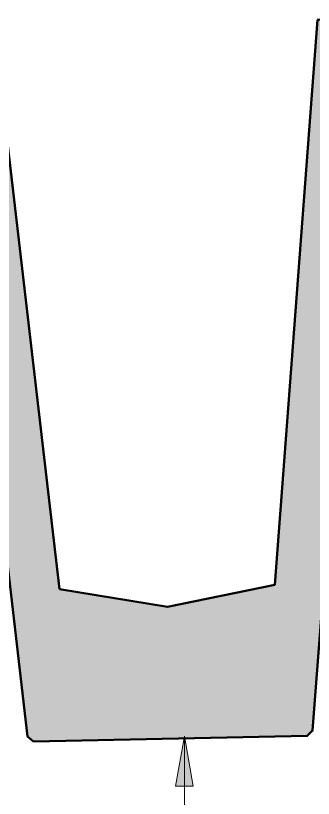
# Model space of a CAD drawing. Header units: metres. Extents: x -353 to -169, y 1 to 28.
# Drawn here: x -233.645 to -232.9, y 19.747 to 21.705 of the extents above; entities that cross this region are included whole.
import ezdxf

# ---------------------------------------------------------------- set-up
doc = ezdxf.new("R2010")
doc.units = ezdxf.units.M
doc.layers.add('G-ANNO-TEXT', color=7, linetype='Continuous', lineweight=9)
doc.layers.add('S-BEAM', color=7, linetype='Continuous', lineweight=50)

# ---------------------------------------------------------------- blocks, each defined once
blk = doc.blocks.new('06_SFR_GCT_Girder_SuperT_BR08Edge_CS - Super T - 1815-6267993-DRG-2873022 - SECTION 1')
at = {"layer": 'S-BEAM', "true_color": 0xc8c8c8}
blk.add_hatch(color=9, dxfattribs=at).paths.add_polyline_path([(-1127.1373, 19.8894), (-1126.4531, 19.9038), (-1126.439, 19.9171), (-1126.3148, 21.557), (-1126.2148, 21.6341), (-1125.8255, 21.6423), (-1125.8274, 21.7323), (-1126.4016, 21.7202), (-1126.4016, 21.6952), (-1126.4265, 21.6947), (-1126.5335, 20.2818), (-1126.8019, 20.2265), (-1127.0724, 20.2705), (-1127.2366, 21.6777), (-1127.262, 21.6777), (-1127.2625, 21.7022), (-1127.8368, 21.6902), (-1127.835, 21.6002), (-1127.4457, 21.6084), (-1127.3426, 21.5355), (-1127.152, 19.9021)])
at = {"layer": 'S-BEAM'}
for p, q in [((-1125.8274, 21.7323), (-1126.4016, 21.7202)), ((-1125.8255, 21.6423), (-1125.8274, 21.7323)), ((-1125.8263, 21.7323), (-1125.8274, 21.7323)), ((-1126.4006, 21.7203), (-1126.4016, 21.7202)), ((-1126.4016, 21.7202), (-1126.4011, 21.6952)), ((-1127.2625, 21.7022), (-1127.8368, 21.6902)), ((-1127.8368, 21.6902), (-1127.835, 21.6002)), ((-1127.8368, 21.6902), (-1127.8357, 21.6902)), ((-1127.2625, 21.7022), (-1127.2614, 21.7023)), ((-1127.262, 21.6772), (-1127.2625, 21.7022)), ((-1126.4265, 21.6947), (-1126.5335, 20.2818)), ((-1126.4011, 21.6952), (-1126.4265, 21.6947)), ((-1126.4265, 21.6947), (-1126.4255, 21.6948)), ((-1127.2366, 21.6777), (-1127.262, 21.6772)), ((-1127.2609, 21.6773), (-1127.262, 21.6772)), ((-1127.2356, 21.6778), (-1127.2366, 21.6777)), ((-1127.0724, 20.2705), (-1127.2366, 21.6777)), ((-1126.3148, 21.557), (-1126.2148, 21.6341)), ((-1126.2148, 21.6341), (-1125.8255, 21.6423)), ((-1125.8245, 21.6423), (-1125.8255, 21.6423)), ((-1127.835, 21.6002), (-1127.4457, 21.6084)), ((-1127.4457, 21.6084), (-1127.3426, 21.5355)), ((-1126.439, 19.9171), (-1126.3148, 21.557)), ((-1126.3137, 21.5571), (-1126.3148, 21.557)), ((-1127.3426, 21.5355), (-1127.152, 19.9021)), ((-1126.5335, 20.2818), (-1126.8019, 20.2265)), ((-1127.0713, 20.2706), (-1127.0724, 20.2705)), ((-1126.8019, 20.2265), (-1127.0724, 20.2705)), ((-1126.4531, 19.9038), (-1126.439, 19.9171)), ((-1126.439, 19.9171), (-1126.4379, 19.9171)), ((-1127.152, 19.9021), (-1127.1373, 19.8894)), ((-1127.1373, 19.8894), (-1126.4531, 19.9038)), ((-1126.4521, 19.9038), (-1126.4531, 19.9038))]:
    blk.add_line(p, q, dxfattribs=at)

msp = doc.modelspace()

# ---------------------------------------------------------------- hatches: boundary and pattern name
at = {"layer": 'G-ANNO-TEXT'}
msp.add_hatch(color=256, dxfattribs=at).paths.add_polyline_path([(-233.2222, 19.903), (-233.2443, 19.778), (-233.2002, 19.778)])

# ---------------------------------------------------------------- linework, layer by layer
for p, q in [((-233.2222, 19.903), (-233.2443, 19.778)), ((-233.2002, 19.778), (-233.2222, 19.903)), ((-233.2222, 19.903), (-233.2222, 19.6353)), ((-233.2443, 19.778), (-233.2002, 19.778))]:
    msp.add_line(p, q, dxfattribs=at)

# ---------------------------------------------------------------- block references
at = {"layer": 'S-BEAM'}
msp.add_blockref('06_SFR_GCT_Girder_SuperT_BR08Edge_CS - Super T - 1815-6267993-DRG-2873022 - SECTION 1', (893.5374, 0), dxfattribs=at)

doc.saveas('drawing.dxf')
